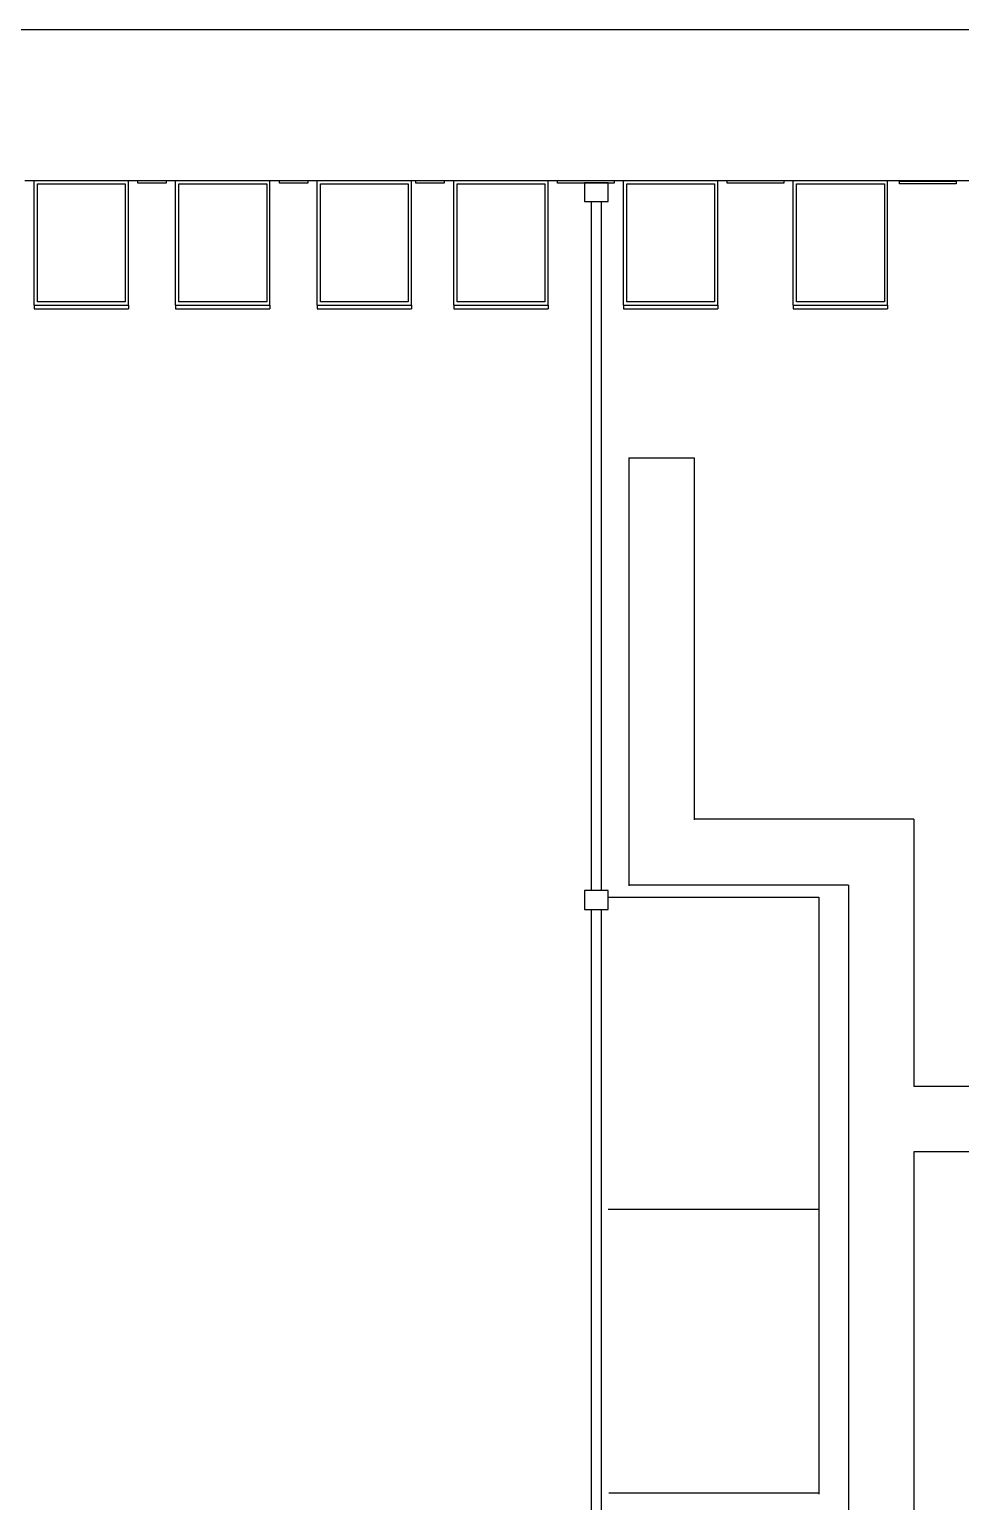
# Model space of a CAD drawing. Header units: metres. Extents: x 2 to 323, y -2 to 254.
# Drawn here: x 137.28 to 157.02, y 99.81 to 131.01 of the extents above; entities that cross this region are included whole.
import ezdxf

# ---------------------------------------------------------------- set-up
doc = ezdxf.new("R2010")
doc.units = ezdxf.units.M
doc.layers.add('REFERENCIA', color=7, linetype='Continuous')

msp = doc.modelspace()

# ---------------------------------------------------------------- linework, layer by layer
at = {"layer": 'REFERENCIA'}
for p, q in [((116.066, 131.011), (185.056, 131.011)), ((137.176, 127.811), (181.296, 127.811)), ((137.376, 125.171), (137.376, 127.811)), ((137.376, 125.171), (137.376, 127.811)), ((139.376, 125.171), (139.376, 127.811)), ((139.376, 125.171), (139.376, 127.811)), ((139.576, 127.811), (140.176, 127.811)), ((139.576, 127.755), (139.576, 127.811)), ((139.576, 127.811), (140.176, 127.811)), ((139.576, 127.755), (139.576, 127.811)), ((140.176, 127.755), (139.576, 127.755)), ((140.176, 127.755), (139.576, 127.755)), ((140.176, 127.811), (140.176, 127.755)), ((140.176, 127.811), (140.176, 127.755)), ((140.376, 125.171), (140.376, 127.811)), ((140.376, 125.171), (140.376, 127.811)), ((142.376, 125.171), (142.376, 127.811)), ((142.376, 125.171), (142.376, 127.811)), ((142.576, 127.811), (143.176, 127.811)), ((142.576, 127.755), (142.576, 127.811)), ((142.576, 127.811), (143.176, 127.811)), ((142.576, 127.755), (142.576, 127.811)), ((143.176, 127.755), (142.576, 127.755)), ((143.176, 127.755), (142.576, 127.755)), ((143.176, 127.811), (143.176, 127.755)), ((143.176, 127.811), (143.176, 127.755)), ((143.376, 125.171), (143.376, 127.811)), ((143.376, 125.171), (143.376, 127.811)), ((145.376, 125.171), (145.376, 127.811)), ((145.376, 125.171), (145.376, 127.811)), ((145.472, 127.811), (146.072, 127.811)), ((145.472, 127.755), (145.472, 127.811)), ((145.472, 127.811), (146.072, 127.811)), ((145.472, 127.755), (145.472, 127.811)), ((146.072, 127.755), (145.472, 127.755)), ((146.072, 127.755), (145.472, 127.755)), ((146.072, 127.811), (146.072, 127.755)), ((146.072, 127.811), (146.072, 127.755)), ((146.272, 125.171), (146.272, 127.811)), ((146.272, 125.171), (146.272, 127.811)), ((148.272, 125.171), (148.272, 127.811)), ((148.272, 125.171), (148.272, 127.811)), ((148.472, 127.811), (149.672, 127.811)), ((148.472, 127.755), (148.472, 127.811)), ((148.472, 127.811), (149.672, 127.811)), ((148.472, 127.755), (148.472, 127.811)), ((149.672, 127.755), (148.472, 127.755)), ((149.672, 127.755), (148.472, 127.755)), ((149.672, 127.811), (149.672, 127.755)), ((149.672, 127.811), (149.672, 127.755)), ((149.872, 125.171), (149.872, 127.811)), ((149.872, 125.171), (149.872, 127.811)), ((151.872, 125.171), (151.872, 127.811)), ((151.872, 125.171), (151.872, 127.811)), ((152.072, 127.811), (153.272, 127.811)), ((152.072, 127.755), (152.072, 127.811)), ((152.072, 127.811), (153.272, 127.811)), ((152.072, 127.755), (152.072, 127.811)), ((153.272, 127.755), (152.072, 127.755)), ((153.272, 127.755), (152.072, 127.755)), ((153.272, 127.811), (153.272, 127.755)), ((153.272, 127.811), (153.272, 127.755)), ((153.472, 125.171), (153.472, 127.811)), ((153.472, 125.171), (153.472, 127.811)), ((155.472, 125.171), (155.472, 127.811)), ((155.472, 125.171), (155.472, 127.811)), ((155.725, 127.798), (156.925, 127.798)), ((155.725, 127.741), (155.725, 127.798)), ((155.725, 127.798), (156.925, 127.798)), ((155.725, 127.741), (155.725, 127.798)), ((156.925, 127.741), (155.725, 127.741)), ((156.925, 127.741), (155.725, 127.741)), ((156.925, 127.798), (156.925, 127.741)), ((156.925, 127.798), (156.925, 127.741)), ((137.376, 125.171), (139.376, 125.171)), ((137.376, 125.171), (137.376, 125.091)), ((137.376, 125.171), (139.376, 125.171)), ((137.376, 125.171), (137.376, 125.091)), ((139.376, 125.171), (139.376, 125.091)), ((139.376, 125.171), (139.376, 125.091)), ((140.376, 125.171), (142.376, 125.171)), ((140.376, 125.171), (140.376, 125.091)), ((140.376, 125.171), (142.376, 125.171)), ((140.376, 125.171), (140.376, 125.091)), ((142.376, 125.171), (142.376, 125.091)), ((142.376, 125.171), (142.376, 125.091)), ((143.376, 125.171), (145.376, 125.171)), ((143.376, 125.171), (143.376, 125.091)), ((143.376, 125.171), (145.376, 125.171)), ((143.376, 125.171), (143.376, 125.091)), ((145.376, 125.171), (145.376, 125.091)), ((145.376, 125.171), (145.376, 125.091)), ((146.272, 125.171), (148.272, 125.171)), ((146.272, 125.171), (146.272, 125.091)), ((146.272, 125.171), (148.272, 125.171)), ((146.272, 125.171), (146.272, 125.091)), ((148.272, 125.171), (148.272, 125.091)), ((148.272, 125.171), (148.272, 125.091)), ((149.872, 125.171), (151.872, 125.171)), ((149.872, 125.171), (149.872, 125.091)), ((149.872, 125.171), (151.872, 125.171)), ((149.872, 125.171), (149.872, 125.091)), ((151.872, 125.171), (151.872, 125.091)), ((151.872, 125.171), (151.872, 125.091)), ((153.472, 125.171), (155.472, 125.171)), ((153.472, 125.171), (153.472, 125.091)), ((153.472, 125.171), (155.472, 125.171)), ((153.472, 125.171), (153.472, 125.091)), ((155.472, 125.171), (155.472, 125.091)), ((155.472, 125.171), (155.472, 125.091)), ((137.376, 125.091), (139.376, 125.091)), ((137.376, 125.091), (139.376, 125.091)), ((140.376, 125.091), (142.376, 125.091)), ((140.376, 125.091), (142.376, 125.091)), ((143.376, 125.091), (145.376, 125.091)), ((143.376, 125.091), (145.376, 125.091)), ((146.272, 125.091), (148.272, 125.091)), ((146.272, 125.091), (148.272, 125.091)), ((149.872, 125.091), (151.872, 125.091)), ((149.872, 125.091), (151.872, 125.091)), ((153.472, 125.091), (155.472, 125.091)), ((153.472, 125.091), (155.472, 125.091)), ((149.983, 121.933), (149.983, 112.86)), ((149.983, 121.933), (151.367, 121.933)), ((151.367, 121.933), (151.367, 114.261)), ((156.024, 114.275), (151.367, 114.275)), ((156.024, 114.275), (156.024, 108.606)), ((154.64, 112.874), (149.983, 112.874)), ((154.64, 112.874), (154.64, 99.637)), ((162.072, 108.606), (156.024, 108.606)), ((156.024, 107.221), (156.024, 98.252)), ((179.609, 107.221), (156.024, 107.221)), ((154.011, 106.002), (149.546, 106.002)), ((154.027, 99.988), (149.561, 99.988))]:
    msp.add_line(p, q, dxfattribs=at)
for points in [[(137.446, 127.741), (139.306, 127.741), (139.306, 125.241), (137.446, 125.241), (137.446, 127.741)], [(137.446, 127.741), (139.306, 127.741), (139.306, 125.241), (137.446, 125.241), (137.446, 127.741)], [(140.446, 127.741), (142.306, 127.741), (142.306, 125.241), (140.446, 125.241), (140.446, 127.741)], [(140.446, 127.741), (142.306, 127.741), (142.306, 125.241), (140.446, 125.241), (140.446, 127.741)], [(143.446, 127.741), (145.306, 127.741), (145.306, 125.241), (143.446, 125.241), (143.446, 127.741)], [(143.446, 127.741), (145.306, 127.741), (145.306, 125.241), (143.446, 125.241), (143.446, 127.741)], [(146.342, 127.741), (148.202, 127.741), (148.202, 125.241), (146.342, 125.241), (146.342, 127.741)], [(146.342, 127.741), (148.202, 127.741), (148.202, 125.241), (146.342, 125.241), (146.342, 127.741)], [(149.046, 127.361), (149.546, 127.361), (149.546, 127.761), (149.046, 127.761), (149.046, 127.361)], [(149.046, 127.361), (149.546, 127.361), (149.546, 127.761), (149.046, 127.761), (149.046, 127.361)], [(149.046, 127.361), (149.546, 127.361), (149.546, 127.761), (149.046, 127.761), (149.046, 127.361)], [(149.046, 127.361), (149.546, 127.361), (149.546, 127.761), (149.046, 127.761), (149.046, 127.361)], [(149.942, 127.741), (151.802, 127.741), (151.802, 125.241), (149.942, 125.241), (149.942, 127.741)], [(149.942, 127.741), (151.802, 127.741), (151.802, 125.241), (149.942, 125.241), (149.942, 127.741)], [(153.542, 127.741), (155.402, 127.741), (155.402, 125.241), (153.542, 125.241), (153.542, 127.741)], [(153.542, 127.741), (155.402, 127.741), (155.402, 125.241), (153.542, 125.241), (153.542, 127.741)], [(149.398, 112.761), (149.194, 112.761), (149.194, 127.361), (149.398, 127.361), (149.398, 112.761)], [(149.046, 112.361), (149.546, 112.361), (149.546, 112.761), (149.046, 112.761), (149.046, 112.361)], [(149.046, 112.361), (149.546, 112.361), (149.546, 112.761), (149.046, 112.761), (149.046, 112.361)], [(149.046, 112.361), (149.546, 112.361), (149.546, 112.761), (149.046, 112.761), (149.046, 112.361)], [(149.046, 112.361), (149.546, 112.361), (149.546, 112.761), (149.046, 112.761), (149.046, 112.361)], [(149.398, 97.761), (149.194, 97.761), (149.194, 112.361), (149.398, 112.361), (149.398, 97.761)]]:
    msp.add_lwpolyline(points, close=True, dxfattribs=at)
msp.add_lwpolyline([(149.546, 112.619), (154.011, 112.619), (154.011, 99.971), (154.011, 99.971)], dxfattribs=at)

doc.saveas('drawing.dxf')
